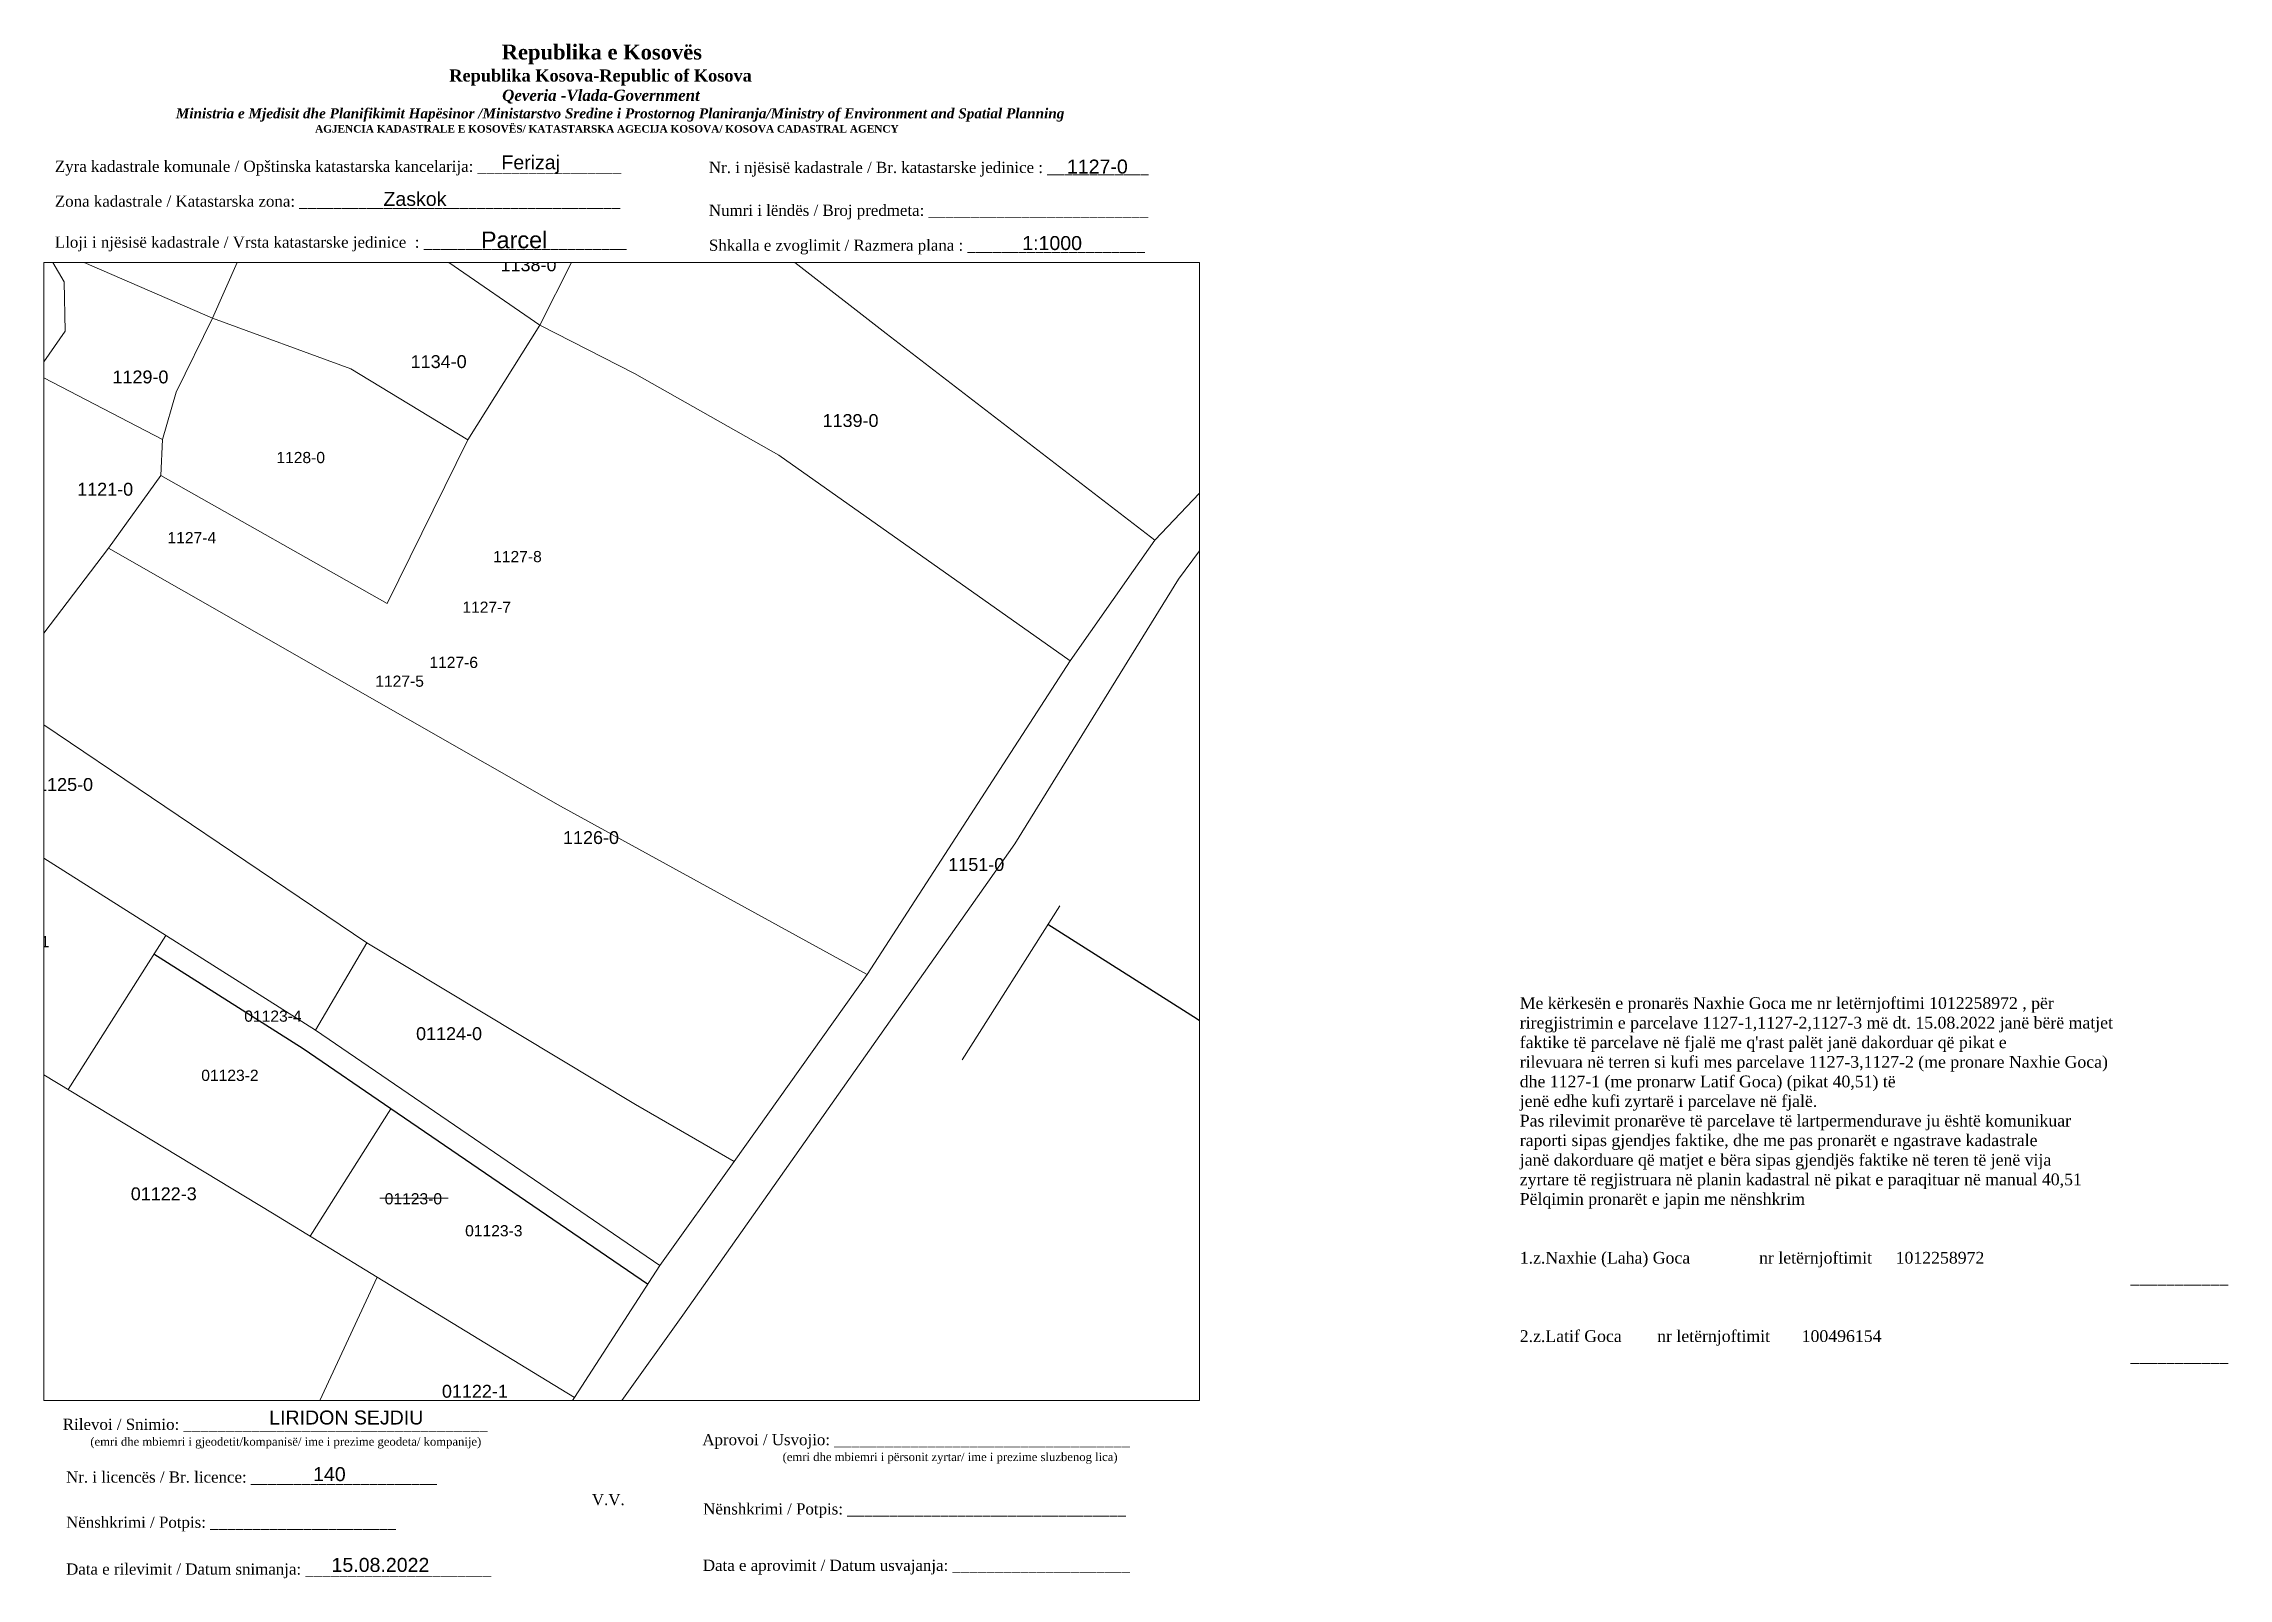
# Paper-space layout '1127-1000' of a CAD drawing. Header units: metres, sheet in millimetres. Extents: x 1 to 392, y 2 to 276.
# The model-space entities are those that its viewports show. They can reach past a viewport. Long polylines and large blocks are cut down to what shows.
import ezdxf
from ezdxf.enums import TextEntityAlignment as Align

# ---------------------------------------------------------------- set-up
doc = ezdxf.new("R2010")
doc.units = ezdxf.units.M
doc.layers.get('0').update_dxf_attribs({"lineweight": 0})
for name, color, linetype, lineweight in [('Korniza e jashtme', 7, 'Continuous', 0), ('label', 1, 'Continuous', 0), ('Ndarje e re', 1, 'Continuous', 0), ('Nr Parceles Baze', 7, 'Continuous', 0), ('Nr-Kojshi', 251, 'Continuous', 0), ('Nr-Ri', 1, 'Continuous', 0), ('Parc-Kojshi', 251, 'Continuous', 0), ('Parcela Baze', 7, 'Continuous', 0)]:
    doc.layers.add(name, color=color, linetype=linetype, lineweight=lineweight)
doc.styles.get("Standard").update_dxf_attribs({"font": 'arial.ttf'})

msp = doc.modelspace()

# ---------------------------------------------------------------- linework, layer by layer
at = {"layer": 'label', "flags": 128}
msp.add_lwpolyline([(7511312.69, 4688650.94), (7511324.89, 4688650.94)], dxfattribs=at)
at = {"layer": 'Ndarje e re', "flags": 128}
for points in [[(7511416.75, 4688675.66), (7511434.21, 4688703.23)], [(7511256.94, 4688670.36), (7511274.39, 4688697.93)], [(7511460.01, 4688649.45), (7511474.44, 4688672.24)], [(7511300.21, 4688644.14), (7511314.64, 4688666.93)]]:
    msp.add_lwpolyline(points, dxfattribs=at)
at = {"layer": 'Ndarje e re', "lineweight": -3, "flags": 128}
for points in [[(7511520.34, 4688640.88), (7511458.77, 4688682.94), (7511432.07, 4688699.85)], [(7511360.53, 4688635.58), (7511314.63, 4688666.93), (7511298.96, 4688677.64), (7511272.25, 4688694.55)]]:
    msp.add_lwpolyline(points, dxfattribs=at)
at = {"layer": 'Parc-Kojshi'}
for points in [[(7511462.85, 4688780.73), (7511451.25, 4688768.58), (7511447.4, 4688763.11), (7511436.09, 4688746.98), (7511399.77, 4688690.92), (7511376, 4688657.5), (7511362.7, 4688638.94), (7511347.46, 4688615.33), (7511335.07, 4688594.11)], [(7511351.52, 4688608.57), (7511366.83, 4688630.02), (7511426.2, 4688714.29), (7511455.45, 4688761.59), (7511455.45, 4688761.59), (7511467.36, 4688777.57)], [(7511282.78, 4688808.22), (7511307.51, 4688799.18), (7511328.4, 4688786.47), (7511313.97, 4688757.26), (7511273.5, 4688780.11), (7511273.81, 4688786.52), (7511276.27, 4688794.98), (7511282.78, 4688808.22)]]:
    msp.add_lwpolyline(points, dxfattribs=at)
for points in [[(7511358.17, 4688840.5), (7511341.05, 4688853.73), (7511328.54, 4688859.9), (7511320.91, 4688863.87), (7511302.34, 4688868.59), (7511295.97, 4688838.23), (7511341.28, 4688806.96), (7511358.17, 4688840.5)], [(7511328.4, 4688786.47), (7511341.28, 4688806.96), (7511295.97, 4688838.23), (7511282.78, 4688808.22), (7511307.51, 4688799.18), (7511328.4, 4688786.47)], [(7511451.25, 4688768.58), (7511403.21, 4688805.49), (7511358.17, 4688840.5), (7511341.28, 4688806.96), (7511358.19, 4688798.33), (7511383.98, 4688783.74), (7511436.09, 4688746.98), (7511447.4, 4688763.11), (7511451.25, 4688768.58)], [(7511276.27, 4688794.98), (7511282.78, 4688808.22), (7511252.36, 4688821.4), (7511256.23, 4688814.71), (7511256.41, 4688805.89), (7511251.12, 4688798.31), (7511273.81, 4688786.52), (7511276.27, 4688794.98)], [(7511399.77, 4688690.92), (7511344.94, 4688721.04), (7511264.15, 4688767.13), (7511244.34, 4688741.11), (7511310.32, 4688696.6), (7511358.38, 4688667.69), (7511376, 4688657.5), (7511399.77, 4688690.92)]]:
    msp.add_lwpolyline(points, close=True, dxfattribs=at)
at = {"layer": 'Parc-Kojshi', "flags": 128}
for points in [[(7511244.31, 4688678), (7511221.26, 4688691.81), (7511237.29, 4688721.42), (7511244.34, 4688741.11), (7511264.15, 4688767.13), (7511273.5, 4688780.11), (7511273.81, 4688786.52), (7511251.12, 4688798.31), (7511240.72, 4688804.32), (7511194.35, 4688717.31), (7511170.64, 4688656.82), (7511179.02, 4688653.56), (7511188.78, 4688644.02), (7511202.03, 4688628.85), (7511213.38, 4688610), (7511220.49, 4688607.15), (7511222.09, 4688611.89)], [(7511244.34, 4688741.11), (7511237.29, 4688721.42), (7511301.16, 4688680.98), (7511310.32, 4688696.6)], [(7511358.38, 4688667.69), (7511310.32, 4688696.6), (7511301.16, 4688680.98), (7511362.7, 4688638.94), (7511376, 4688657.5)], [(7511293.46, 4688648.25), (7511244.31, 4688678), (7511222.09, 4688611.89), (7511234.6, 4688607.43), (7511245.78, 4688599.16), (7511251.16, 4688599.61), (7511257.03, 4688599.33), (7511266.53, 4688596.81), (7511279.37, 4688592.06), (7511288.94, 4688586.74), (7511301, 4688612.7), (7511312.21, 4688636.83)], [(7511347.46, 4688615.33), (7511312.21, 4688636.83), (7511301, 4688612.7), (7511335.66, 4688595.11)]]:
    msp.add_lwpolyline(points, close=True, dxfattribs=at)
at = {"layer": 'Parcela Baze', "flags": 128}
msp.add_lwpolyline([(7511328.4, 4688786.47), (7511341.28, 4688806.96), (7511358.19, 4688798.33), (7511383.98, 4688783.74), (7511436.09, 4688746.98), (7511399.77, 4688690.92), (7511344.94, 4688721.04), (7511264.15, 4688767.13), (7511273.5, 4688780.11), (7511313.97, 4688757.26), (7511328.4, 4688786.47)], dxfattribs=at)
msp.add_lwpolyline([(7511362.7, 4688638.94), (7511301.16, 4688680.98), (7511237.29, 4688721.42), (7511221.26, 4688691.81), (7511244.31, 4688678), (7511293.46, 4688648.25), (7511312.21, 4688636.83), (7511347.46, 4688615.33)], close=True, dxfattribs=at)

# ---------------------------------------------------------------- texts
at = {"layer": 'Nr Parceles Baze'}
for s, p in [('1128-0', (7511294.17, 4688782.32)), ('01123-0', (7511313.54, 4688649.85))]:
    msp.add_text(s, height=2, dxfattribs=at).set_placement(p)
at = {"layer": 'Nr-Kojshi'}
for s, p in [('1138-0', (7511339.25, 4688817.76)), ('1134-0', (7511323.19, 4688800.46)), ('1129-0', (7511269.87, 4688797.72)), ('1139-0', (7511396.82, 4688789.93)), ('1121-0', (7511263.56, 4688777.65)), ('1126-0', (7511350.42, 4688715.4)), ('1151-0', (7511419.3, 4688710.59))]:
    msp.add_text(s, height=2.3, dxfattribs=at).set_placement(p, align=Align.MIDDLE_CENTER)
for s, p in [('01125-0', (7511249.61, 4688723.74)), ('01124-0', (7511319.15, 4688679.21)), ('01122-3', (7511268.14, 4688650.59)), ('01122-1', (7511323.77, 4688615.3))]:
    msp.add_text(s, height=2.3, dxfattribs=at).set_placement(p)
at = {"layer": 'Nr-Ri'}
for s, p in [('1127-4', (7511274.71, 4688768)), ('1127-8', (7511332.92, 4688764.62)), ('1127-7', (7511327.42, 4688755.57)), ('1127-5', (7511311.85, 4688742.35)), ('1127-6', (7511321.52, 4688745.71)), ('01123-1', (7511243.35, 4688695.79)), ('01123-4', (7511288.43, 4688682.49)), ('01123-2', (7511280.74, 4688671.91)), ('01123-3', (7511327.92, 4688644.14))]:
    msp.add_text(s, height=2, dxfattribs=at).set_placement(p)

psp = doc.layouts.new('1127-1000')

# ---------------------------------------------------------------- texts
for s, p in [('1127-0', (183.92, 252.84)), ('Zaskok', (61.73, 247.06)), ('1:1000', (175.93, 239.17)), ('LIRIDON SEJDIU ', (41.3, 29.28)), ('140', (49.15, 19.16)), ('15.08.2022', (52.45, 2.94))]:
    psp.add_text(s, height=2.5).set_placement(p)
for s, insert, char_height, width, attachment_point in [('\\pi77.297;{\\fBook Antiqua|b1|i0|c0|p18;\\H1.333x;Republika e Kosovës\\fTimes New Roman|b1|i0|c0|p18;\\P\\pi67.927;\\fBook Antiqua|b1|i0|c0|p18;\\H0.8125x;Republika Kosova-Republic of Kosova\\fTimes New Roman|b1|i0|c0|p18;\\P\\pi77.378;\\fBook Antiqua|b1|i1|c0|p18;\\H0.9233x;Qeveria -Vlada-Government \\P\\pi13.032,l6,t23.033;\\fTimes New Roman|b1|i1|c0|p18;\\H0.9x;Ministria e Mjedisit dhe Planifikimit Hapësinor /Ministarstvo Sredine i Prostornog Planiranja/Ministry of Environment and Spatial Planning\\P\\pi43.931,l0,tz;\\fBook Antiqua|b1|i0|c0|p18;\\H0.7406x;AGJENCIA KADASTRALE E KOSOVËS/ KATASTARSKA AGECIJA KOSOVA/ KOSOVA CADASTRAL AGENCY}', (5.57, 275.89), 2, 191.8237, 1), ('{\\fTimes New Roman|b0|i0|c0|p18;Zyra kadastrale komunale / Opštinska katastarska kancelarija: _________________}', (2.98, 255.14), 2, 100.6873, 1), ('Ferizaj', (88.05, 254.47), 2.5, 9.9735, 5), ('{\\fTimes New Roman|b0|i0|c0|p18;Nr. i njësisë kadastrale / Br. katastarske jedinice : ____________}', (119.91, 254.94), 2, 79.9484, 1), ('{\\fTimes New Roman|b0|i0|c0|p18;Zona kadastrale / Katastarska zona: ______________________________________}', (2.98, 248.91), 2, 100.6873, 1), ('{\\fTimes New Roman|b0|i0|c0|p18;Numri i lëndës / Broj predmeta: __________________________}', (119.91, 247.28), 2, 79.9484, 1), ('{\\fArial|b0|i0|c0|p34;Parcel}', (85.09, 240.96), 3, 11.2939, 5), ('{\\fTimes New Roman|b0|i0|c0|p18;Lloji i njësisë kadastrale / Vrsta katastarske jedinice  : ________________________}', (2.98, 241.59), 2, 100.6873, 1), ('{\\fTimes New Roman|b0|i0|c0|p18;Shkalla e zvoglimit / Razmera plana : _____________________}', (119.91, 241.04), 2, 79.9484, 1), ("{\\fTimes New Roman|b0|i0|c0|p18;Me kërkesën e pronarës Naxhie Goca me nr letërnjoftimi 1012258972 , për\\Priregjistrimin e parcelave 1127-1,1127-2,1127-3 më dt. 15.08.2022 janë bërë matjet\\Pfaktike të parcelave në fjalë me q'rast palët janë dakorduar që pikat e\\Prilevuara në terren si kufi mes parcelave 1127-3,1127-2 (me pronare Naxhie Goca)\\Pdhe 1127-1 (me pronarw Latif Goca) (pikat 40,51) të\\Pjenë edhe kufi zyrtarë i parcelave në fjalë.\\PPas rilevimit pronarëve të parcelave të lartpermendurave ju është komunikuar\\Praporti sipas gjendjes faktike, dhe me pas pronarët e ngastrave kadastrale \\Pjanë dakorduare që matjet e bëra sipas gjendjës faktike në teren të jenë vija\\Pzyrtare të regjistruara në planin kadastral në pikat e paraqituar në manual 40,51\\PPëlqimin pronarët e japin me nënshkrim\\P\\P\\P1.z.Naxhie (Laha) Goca^I^I nr letërnjoftimit^I1012258972\\P^I^I^I^I^I^I^I^I^I^I^I^I^I___________\\P\\P\\P2.z.Latif Goca        nr letërnjoftimit^I100496154\\P^I^I^I^I^I^I^I^I^I^I^I^I^I___________}", (264.87, 105.64), 2.1, 127.9258, 1), ('{\\fTimes New Roman|b0|i0|c0|p18;Rilevoi / Snimio: ____________________________________\\P     \\H0.75x;(emri dhe mbiemri i gjeodetit/kompanisë/ ime i prezime geodeta/ kompanije)}', (42.38, 27.65), 2, 74.7958, 5), ('{\\fTimes New Roman|b0|i0|c0|p18; Aprovoi / Usvojio: ___________________________________\\P                    \\H0.75x;(emri dhe mbiemri i përsonit zyrtar/ ime i prezime sluzbenog lica)}', (117.98, 27.58), 2, 83.344, 1), ('{\\fTimes New Roman|b0|i0|c0|p18;Nr. i licencës / Br. licence: ______________________\\P                                }', (4.98, 20.89), 2, 83.344, 1), ('{\\fTimes New Roman|b0|i0|c0|p18;V.V.                                 }', (101.92, 15.84), 2, 5.7076, 5), ('{\\fTimes New Roman|b0|i0|c0|p18;Nënshkrimi / Potpis: ______________________\\P                                 }', (4.98, 12.82), 2, 83.344, 1), ('{\\fTimes New Roman|b0|i0|c0|p18; Nënshkrimi / Potpis: _________________________________}', (118.12, 15.2), 2, 83.344, 1), ('{\\fTimes New Roman|b0|i0|c0|p18;Data e rilevimit / Datum snimanja: ______________________\\P                                 }', (4.98, 4.45), 2, 83.344, 1), ('{\\fTimes New Roman|b0|i0|c0|p18; Data e aprovimit / Datum usvajanja: _____________________}', (118.07, 5.12), 2, 83.344, 1)]:
    psp.add_mtext(s, dxfattribs=dict(insert=insert, char_height=char_height, width=width, attachment_point=attachment_point))

# ---------------------------------------------------------------- viewports
at = {"layer": 'Korniza e jashtme', "view_target_point": (370776.43, 310629.57)}
psp.add_viewport(center=(104.31, 135.25), size=(206.65, 203.4046), view_center_point=(7140579.47, 4378086.91), view_height=203.4046, dxfattribs=at)

doc.saveas('drawing.dxf')
